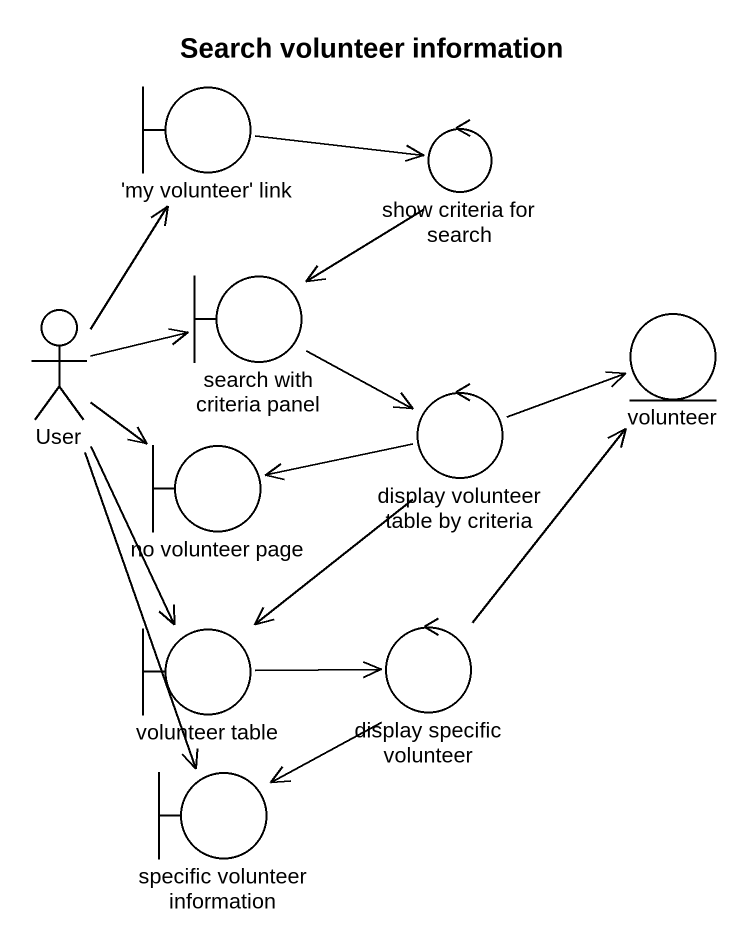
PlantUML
@startuml
title Search volunteer information
boundary "'my volunteer' link" as my_volunteer_link
control "show criteria for search" as show_criteria_for_search
actor User
boundary "search with criteria panel" as search_with_criteria_panel
entity volunteer
control "display volunteer table by criteria" as display_volunteer_table_by
boundary "no volunteer page" as no_volunteer_page
boundary "volunteer table" as volunteer_table
control "display specific volunteer" as display_specific_volunteer
boundary "specific volunteer information" as specific_volunteer
my_volunteer_link -right-> show_criteria_for_search
show_criteria_for_search --> search_with_criteria_panel
User -up-> my_volunteer_link
User -right-> search_with_criteria_panel
User --> no_volunteer_page
User --> volunteer_table
User --> specific_volunteer
search_with_criteria_panel -right-> display_volunteer_table_by
display_volunteer_table_by -right-> volunteer
display_volunteer_table_by -left-> no_volunteer_page
display_volunteer_table_by --> volunteer_table
volunteer_table -right-> display_specific_volunteer
display_specific_volunteer -up-> volunteer
display_specific_volunteer --> specific_volunteer
@enduml
